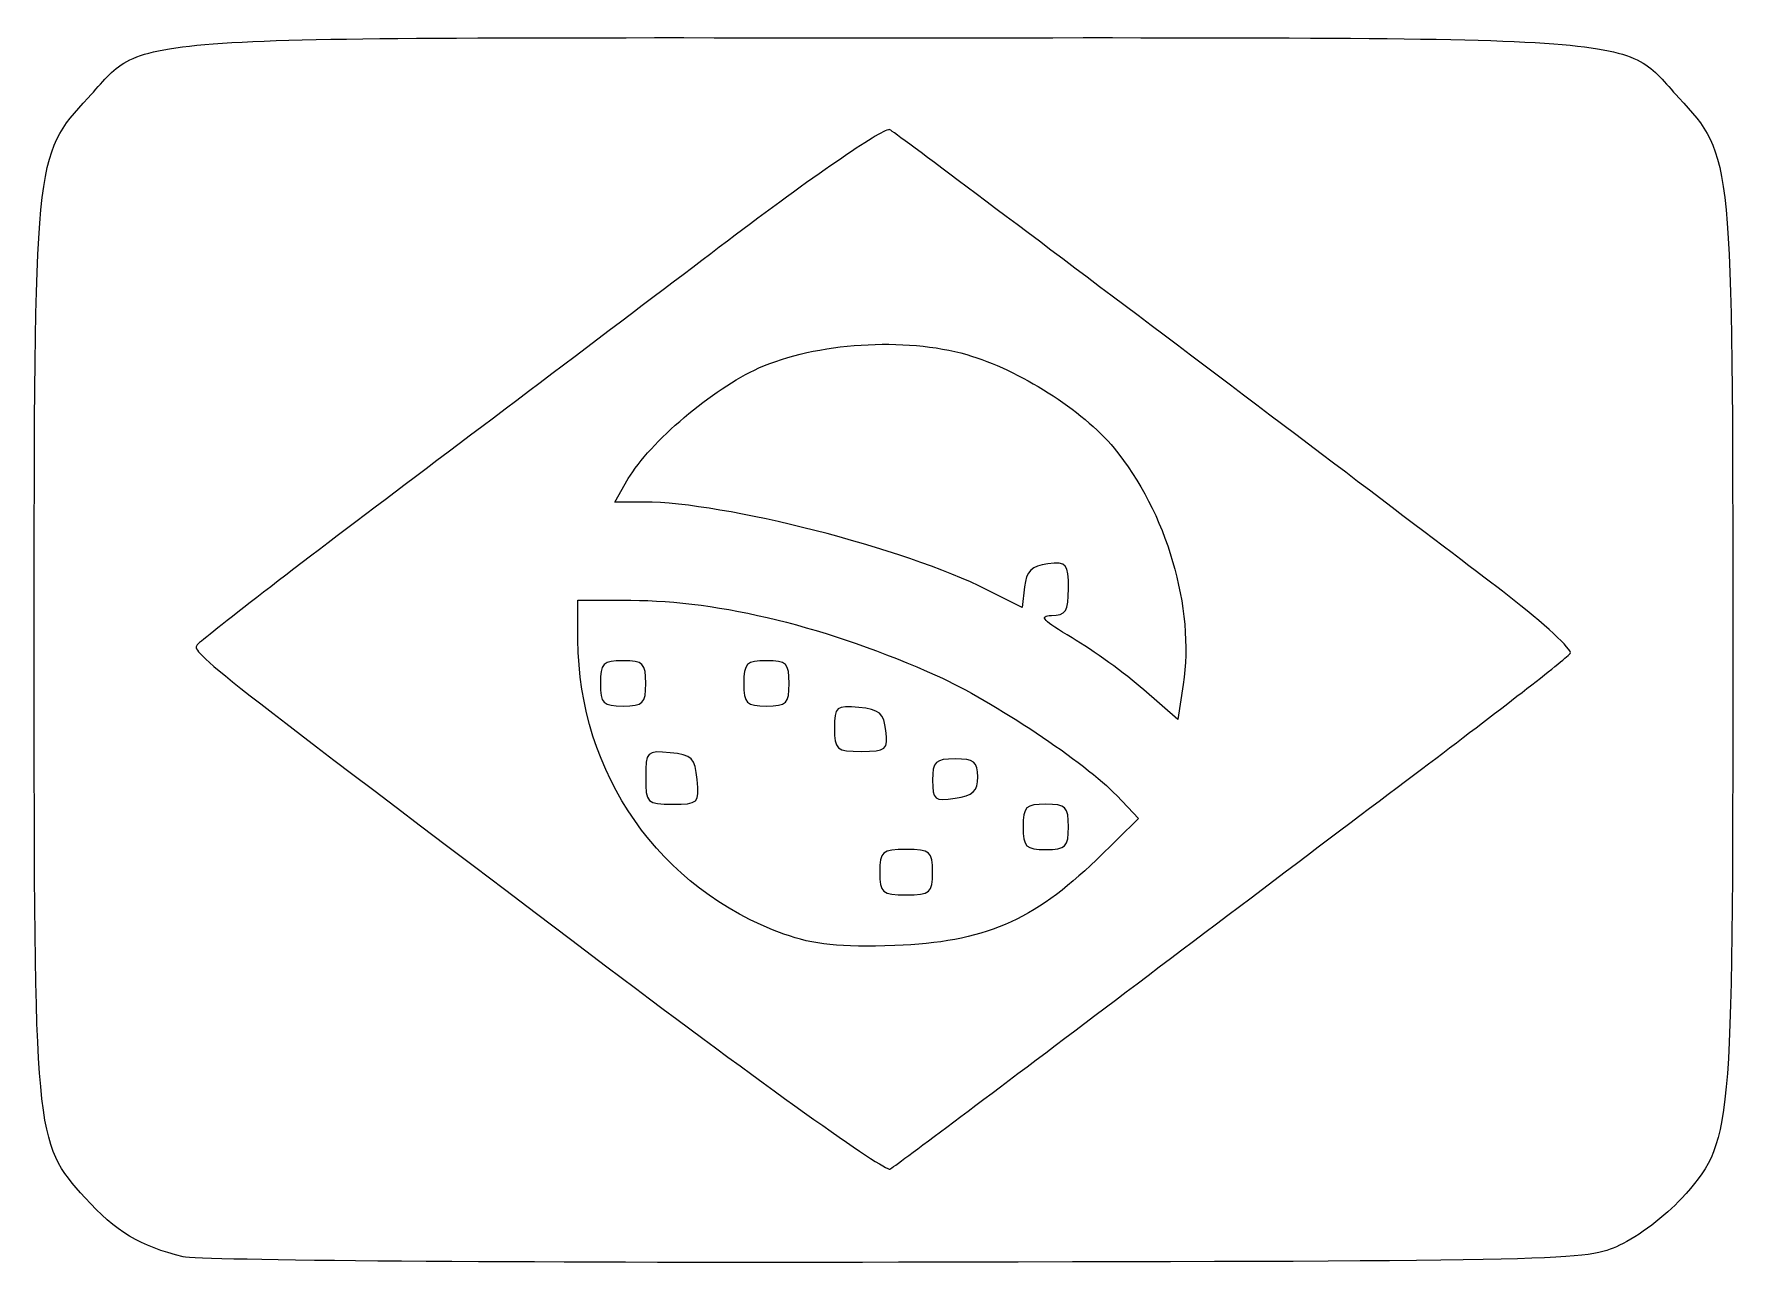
# Model space of a CAD drawing. Extents: x 77.5 to 137, y 189.4 to 232.5.
import ezdxf

# ---------------------------------------------------------------- set-up
doc = ezdxf.new("R2010")
doc.units = 0
doc.layers.add('Camada_1', color=7, linetype='CONTINUOUS')

msp = doc.modelspace()

# ---------------------------------------------------------------- linework, layer by layer
at = {"layer": 'Camada_1', "color": 7}
for points in [[(98.85495, 216.049333), (97.81631, 216.049333), (98.29429, 216.871803)], [(96.52977, 211.220663), (96.52377, 212.609733), (98.38701, 212.609733)], [(112.1827, 213.077013), (112.0994, 212.353653), (110.85979, 212.979823)], [(117.74467, 209.661613), (117.55769, 208.433263), (116.36705, 209.471583)], [(115.41226, 205.772383), (116.17678, 204.963073), (114.69988, 203.521153)], [(103.74685, 200.916783), (103.74638, 200.916783)]]:
    msp.add_lwpolyline(points, dxfattribs=at)
for points in [[(98.90455, 209.699333)], [(103.93164, 209.699333)], [(107.32265, 208.045683)], [(100.70725, 206.325873)], [(110.54622, 206.422073)], [(113.72122, 204.672233)], [(108.95872, 203.084733)], [(114.64726, 198.057293)], [(82.690225, 189.61181)]]:
    msp.add_lwpolyline(points, close=True, dxfattribs=at)
for points in [[(79.363973, 230.215733), (81.424411, 232.451053), (79.705138, 232.321193), (107.23893, 232.321193)], [(107.23893, 232.321193), (134.77272, 232.321193), (133.05345, 232.451053), (135.11388, 230.215733)], [(77.473303, 210.889943), (77.473303, 228.260853), (77.462773, 228.153173), (79.363973, 230.215733)], [(135.11388, 230.215733), (137.01509, 228.153173), (137.00455, 228.260853), (137.00455, 210.889943)], [(107.4657, 229.095333), (107.2952, 229.196453), (104.92943, 227.583793), (102.04174, 225.398023)], [(129.10757, 212.788673), (125.54031, 215.531763), (107.81016, 228.891043), (107.4657, 229.095333)], [(102.04174, 225.398023), (99.22488, 223.265863), (93.859095, 219.214943), (90.117771, 216.395993)], [(102.87331, 220.749333), (104.86255, 221.640113), (108.0074, 221.842773), (110.15463, 221.218563)], [(110.15463, 221.218563), (112.00642, 220.680233), (114.20821, 219.282953), (115.3225, 217.938983)], [(98.29429, 216.871803), (99.03075, 218.139053), (101.26027, 220.027013), (102.87331, 220.749333)], [(115.3225, 217.938983), (117.1571, 215.726233), (118.15088, 212.330163), (117.74467, 209.661613)], [(90.117771, 216.395993), (86.376447, 213.577043), (83.248656, 211.162693), (83.167124, 211.030773)], [(110.85979, 212.979823), (107.99081, 214.429053), (101.65391, 216.049333), (98.85495, 216.049333)], [(112.99362, 213.884093), (112.42332, 213.818493), (112.248, 213.643983), (112.1827, 213.077013)], [(113.72122, 213.024203), (113.72122, 213.897503), (113.66702, 213.961573), (112.99362, 213.884093)], [(98.38701, 212.609733), (101.4993, 212.609733), (105.33146, 211.664893), (109.11909, 209.963693)], [(113.12591, 212.074743), (113.6309, 212.079743), (113.72122, 212.223753), (113.72122, 213.024203)], [(131.31134, 210.750083), (131.39064, 210.878323), (130.3989, 211.795693), (129.10757, 212.788673)], [(113.85351, 211.289403), (112.83796, 211.887803), (112.66891, 212.070263), (113.12591, 212.074743)], [(79.254289, 191.67475), (77.478069, 193.64081), (77.473303, 193.69224), (77.473303, 210.889943)], [(83.167124, 211.030773), (83.0045, 210.767643), (83.54759, 210.342343), (97.54466, 199.771603)], [(103.74638, 200.916783), (99.40609, 202.463173), (96.55157, 206.538863), (96.52977, 211.220663)], [(116.36705, 209.471583), (115.71221, 210.042663), (114.58112, 210.860683), (113.85351, 211.289403)], [(137.00455, 210.889943), (137.00455, 193.66367), (137.00255, 193.64711), (135.20368, 191.64949)], [(98.1108, 210.493083), (97.40525, 210.493083), (97.31705, 210.404883), (97.31705, 209.699333)], [(98.90455, 209.699333), (98.90455, 210.404893), (98.81635, 210.493083), (98.1108, 210.493083)], [(103.13789, 210.493083), (102.43233, 210.493083), (102.34414, 210.404883), (102.34414, 209.699333)], [(103.93164, 209.699333), (103.93164, 210.404893), (103.84344, 210.493083), (103.13789, 210.493083)], [(126.34683, 206.885713), (128.99805, 208.882873), (131.23208, 210.621843), (131.31134, 210.750083)], [(97.31705, 209.699333), (97.31705, 208.993773), (97.40525, 208.905583), (98.1108, 208.905583)], [(98.1108, 208.905583), (98.81636, 208.905583), (98.90455, 208.993783), (98.90455, 209.699333)], [(102.34414, 209.699333), (102.34414, 208.993773), (102.43234, 208.905583), (103.13789, 208.905583)], [(103.13789, 208.905583), (103.84344, 208.905583), (103.93164, 208.993783), (103.93164, 209.699333)], [(109.11909, 209.963693), (111.0479, 209.097383), (114.34673, 206.900333), (115.41226, 205.772383)], [(106.37903, 208.856203), (105.57798, 208.933403), (105.51914, 208.883603), (105.51914, 208.128593)], [(107.32265, 208.045683), (107.25285, 208.651963), (107.09554, 208.787113), (106.37903, 208.856203)], [(105.51914, 208.128593), (105.51914, 207.375813), (105.58634, 207.318083), (106.46275, 207.318083)], [(106.46275, 207.318083), (107.33606, 207.318083), (107.40013, 207.372283), (107.32265, 208.045683)], [(99.76445, 207.268683), (98.93968, 207.348183), (98.90455, 207.313083), (98.90455, 206.408783)], [(100.70725, 206.325873), (100.63435, 207.081983), (100.52056, 207.195773), (99.76445, 207.268683)], [(109.75247, 207.053503), (109.05772, 207.053503), (108.95872, 206.960203), (108.95872, 206.305573)], [(110.54622, 206.422073), (110.54622, 206.947273), (110.41268, 207.053503), (109.75247, 207.053503)], [(114.64726, 198.057293), (118.4308, 200.915753), (123.69561, 204.888543), (126.34683, 206.885713)], [(98.90455, 206.408783), (98.90455, 205.504493), (98.94305, 205.465983), (99.84736, 205.465983)], [(99.84736, 205.465983), (100.75165, 205.465983), (100.78678, 205.501083), (100.70725, 206.325873)], [(108.95872, 206.305573), (108.95872, 205.625043), (109.03022, 205.568143), (109.75247, 205.674143)], [(109.75247, 205.674143), (110.38014, 205.766243), (110.54622, 205.922763), (110.54622, 206.422073)], [(112.92747, 205.465983), (112.22191, 205.465983), (112.13372, 205.377783), (112.13372, 204.672233)], [(113.72122, 204.672233), (113.72122, 205.377783), (113.63302, 205.465983), (112.92747, 205.465983)], [(112.13372, 204.672233), (112.13372, 203.966673), (112.22192, 203.878483), (112.92747, 203.878483)], [(112.92747, 203.878483), (113.63303, 203.878483), (113.72122, 203.966683), (113.72122, 204.672233)], [(108.03268, 203.878483), (107.18013, 203.878483), (107.10664, 203.815483), (107.10664, 203.084733)], [(108.95872, 203.084733), (108.95872, 203.815483), (108.88522, 203.878483), (108.03268, 203.878483)], [(107.10664, 203.084733), (107.10664, 202.353973), (107.18014, 202.290983), (108.03268, 202.290983)], [(114.69988, 203.521153), (112.50014, 201.373513), (110.73817, 200.623593), (107.63627, 200.514753)], [(108.03268, 202.290983), (108.88522, 202.290983), (108.95872, 202.353983), (108.95872, 203.084733)], [(107.63627, 200.514753), (105.69061, 200.446453), (104.81188, 200.537353), (103.74685, 200.916783)], [(97.54466, 199.771603), (102.95718, 195.68401), (107.29688, 192.58361), (107.46654, 192.68315)], [(107.46654, 192.68315), (107.6324, 192.78045), (110.86372, 195.19882), (114.64726, 198.057293)], [(82.690225, 189.61181), (81.199332, 189.96793), (80.318517, 190.49678), (79.254289, 191.67475)], [(135.20368, 191.64949), (134.66619, 191.05276), (133.69065, 190.31572), (133.0358, 190.01161)], [(133.0358, 190.01161), (131.85788, 189.46459), (131.58826, 189.45823), (107.76809, 189.41572)], [(107.76809, 189.41572), (94.175779, 189.39142), (83.255202, 189.47682), (82.690225, 189.61181)]]:
    msp.add_open_spline(points, degree=3, dxfattribs=at)

doc.saveas('drawing.dxf')
